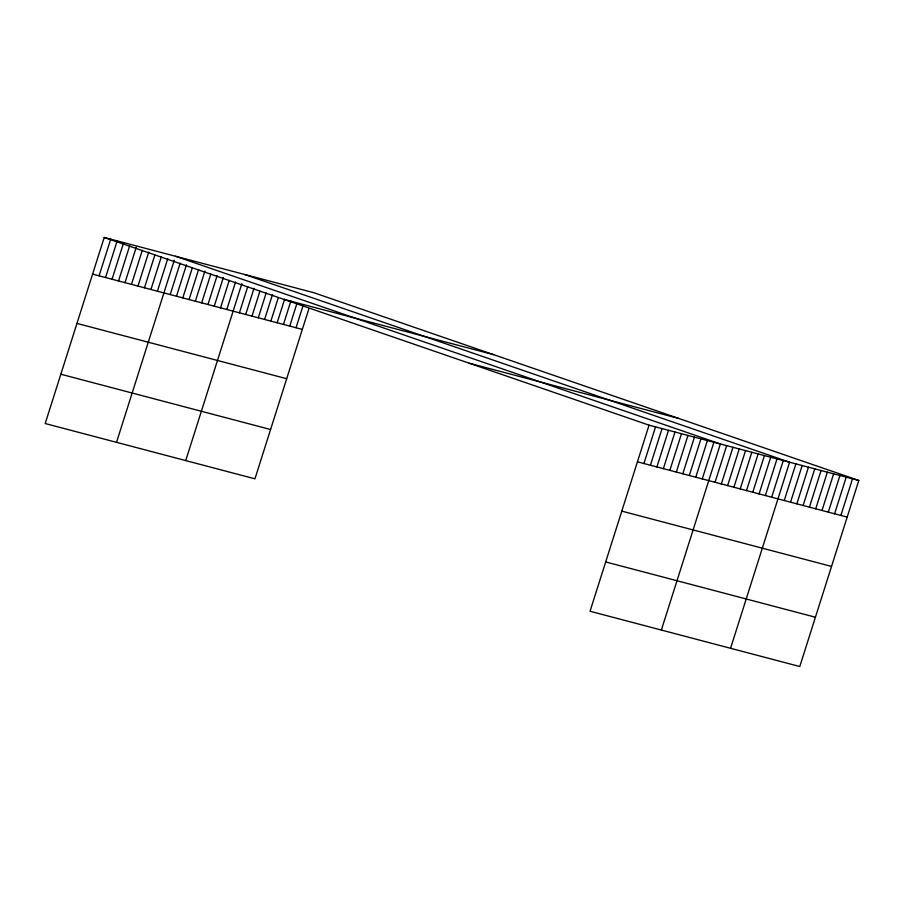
<?xml version="1.0" encoding="UTF-8"?>
<svg xmlns="http://www.w3.org/2000/svg" width="904" height="904" viewBox="0 0 904 904"><rect width="100%" height="100%" fill="white"/><g stroke="black" fill="none" stroke-linecap="round" stroke-linejoin="round"><path stroke-width="1.36" d="M858.8 480.465L649.061 425.174L590.041 611.251L799.78 666.53L858.8 480.465L313.959 292.749L104.22 237.469L45.2 423.535L254.939 478.826L308.976 308.456M99.078 275.822L110.706 239.176M105.565 277.528L117.192 240.882M112.051 279.234L123.667 242.588M118.526 280.952L129.735 245.605M125.012 282.658L136.221 247.323M131.498 284.364L142.29 250.34M137.973 286.071L148.776 252.046M144.459 287.788L154.844 255.064M150.945 289.495L161.319 256.77M157.432 291.201L167.805 258.476M116.514 442.327L174.291 260.194M170.201 294.568L180.167 263.154M176.495 296.229L186.461 264.815M182.789 297.891L192.337 267.787M189.083 299.54L198.631 269.437M195.366 301.202L204.914 271.098M201.66 302.863L210.802 274.07M207.954 304.524L217.084 275.731M214.248 306.185L223.378 277.381M220.542 307.835L229.254 280.353M226.825 309.496L235.548 282.014M185.727 460.577L241.843 283.675M239.413 312.818L247.719 286.636M245.707 314.468L254.013 288.297M252.001 316.129L259.889 291.269M258.295 317.79L266.183 292.919M264.578 319.451L272.477 294.58M270.872 321.112L278.353 297.552M277.166 322.762L284.636 299.213M283.46 324.423L290.93 300.862M289.755 326.084L296.806 303.834M296.049 327.745L303.1 305.495M643.919 463.537L655.547 426.891M650.405 465.244L662.033 428.598M656.892 466.95L668.508 430.304M663.366 468.656L674.994 432.01M669.853 470.374L681.48 433.728M676.339 472.08L687.955 435.434M682.814 473.786L694.441 437.14M689.3 475.493L700.928 438.847M695.786 477.21L707.403 440.553M702.261 478.917L713.889 442.271M661.355 630.043L720.375 443.977L175.534 256.261M715.041 482.284L726.669 445.638M721.335 483.945L732.963 447.299M727.63 485.595L739.246 448.949M733.912 487.256L745.54 450.61M740.206 488.917L751.834 452.271M746.501 490.578L758.128 453.932M752.795 492.239L764.422 455.582M759.089 493.889L770.705 457.243M765.383 495.55L776.999 458.904M771.666 497.211L783.293 460.565M730.568 648.292L789.587 462.226L244.747 274.511M784.254 500.522L795.882 463.876M790.548 502.183L802.176 465.537M796.842 503.844L808.458 467.198M803.125 505.505L814.753 468.86M809.419 507.167L821.047 470.509M815.713 508.816L827.341 472.171M822.007 510.477L833.635 473.832M828.301 512.139L839.929 475.493M834.595 513.8L846.212 477.154M840.878 515.449L852.506 478.804M284.025 299.416L493.753 354.696M469.266 363.238L679.006 418.518M92.603 274.115L302.332 329.406M637.433 461.82L847.172 517.111M76.953 323.417L286.692 378.708M621.794 511.133L831.533 566.424M60.839 374.222L270.578 429.513M605.68 561.938L815.419 617.229M104.22 237.469L649.061 425.174"/></g></svg>
